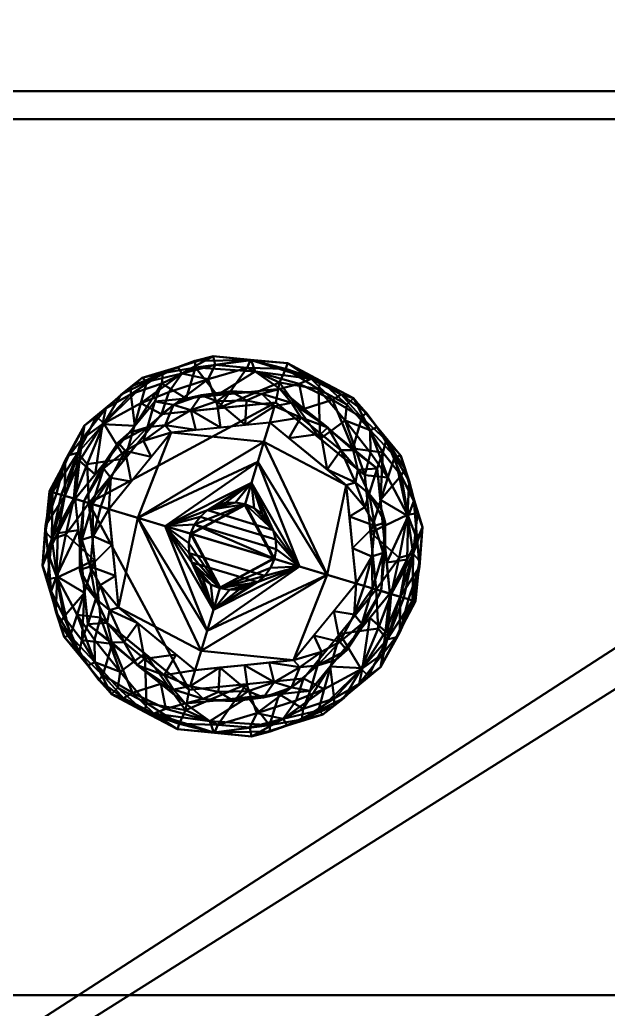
# Model space of a CAD drawing. Header units: millimetres. Extents: x -1750 to 1750, y -600 to 600.
# Drawn here: x 852.4 to 915.6, y 151.5 to 257.6 of the extents above; entities that cross this region are included whole.
import ezdxf

# ---------------------------------------------------------------- set-up
doc = ezdxf.new("R2010")
doc.units = ezdxf.units.MM
doc.layers.add('I-FURN-PNLS', color=7, linetype='Continuous', lineweight=40)

msp = doc.modelspace()

# ---------------------------------------------------------------- meshes
at = {"layer": 'I-FURN-PNLS', "color": 250, "true_color": 0x141414}
mesh = msp.add_polyface(dxfattribs=at)
corners = [(0, 600, 700), (0, 58.86, 700), (130, 58.86, 700), (130, -56.14, 700), (0, -56.14, 700), (0, -600, 700), (1550, -600, 700), (1594.5, -594.99, 700), (1636.78, -580.19, 700), (1674.7, -556.37, 700), (1706.37, -524.7, 700), (1730.19, -486.78, 700), (1744.99, -444.5, 700), (1750, -400, 700), (1750, 400, 700), (1744.99, 444.5, 700), (1730.19, 486.78, 700), (1706.37, 524.7, 700), (1674.7, 556.37, 700), (1636.78, 580.19, 700), (1594.5, 594.99, 700), (1550, 600, 700), (715.7, 60.56, 700), (715.7, -59.9, 700), (445.7, -59.9, 700), (445.7, 60.56, 700)]
mesh.append_faces([[corners[k] for k in face] for face in [(2, 25, 0, 1), (8, 13, 7)]], dxfattribs={"vtx0": -1, "vtx1": -1, "color": 250})
mesh.append_faces([[corners[k] for k in face] for face in [(21, 22, 14, 20)]], dxfattribs={"vtx0": -1, "vtx1": -1, "vtx2": -1, "color": 250})
mesh.append_faces([[corners[k] for k in face] for face in [(13, 23, 6, 7)]], dxfattribs={"vtx0": -1, "vtx1": -1, "vtx3": -1, "color": 250})
mesh.append_faces([[corners[k] for k in face] for face in [(22, 21, 0, 25), (25, 2, 3, 24), (18, 14, 15), (14, 22, 23, 13), (9, 12, 13, 8)]], dxfattribs={"vtx0": -1, "vtx2": -1, "color": 250})
mesh.append_faces([[corners[k] for k in face] for face in [(14, 18, 19, 20)]], dxfattribs={"vtx0": -1, "vtx3": -1, "color": 250})
mesh.append_faces([[corners[k] for k in face] for face in [(5, 6, 23, 24)]], dxfattribs={"vtx1": -1, "vtx3": -1, "color": 250})
mesh.append_faces([[corners[k] for k in face] for face in [(10, 11, 12, 9)]], dxfattribs={"vtx2": -1, "color": 250})
mesh.append_faces([[corners[k] for k in face] for face in [(3, 4, 5, 24)]], dxfattribs={"vtx2": -1, "vtx3": -1, "color": 250})
mesh.append_faces([[corners[k] for k in face] for face in [(15, 16, 17, 18)]], dxfattribs={"vtx3": -1, "color": 250})
mesh = msp.add_polyface(dxfattribs=at)
corners = [(0, 600, 675), (1550, 600, 675), (1594.5, 594.99, 675), (1636.78, 580.19, 675), (1674.7, 556.37, 675), (1706.37, 524.7, 675), (1730.19, 486.78, 675), (1744.99, 444.5, 675), (1750, 400, 675), (1750, -400, 675), (1744.99, -444.5, 675), (1730.19, -486.78, 675), (1706.37, -524.7, 675), (1674.7, -556.37, 675), (1636.78, -580.19, 675), (1594.5, -594.99, 675), (1550, -600, 675), (0, -600, 675), (0, -56.14, 675), (130, -56.14, 675), (130, 58.86, 675), (0, 58.86, 675), (715.7, 60.56, 675), (445.7, 60.56, 675), (445.7, -59.9, 675), (715.7, -59.9, 675)]
mesh.append_faces([[corners[k] for k in face] for face in [(19, 24, 17, 18), (3, 8, 2)]], dxfattribs={"vtx0": -1, "vtx1": -1, "color": 250})
mesh.append_faces([[corners[k] for k in face] for face in [(16, 25, 9, 15)]], dxfattribs={"vtx0": -1, "vtx1": -1, "vtx2": -1, "color": 250})
mesh.append_faces([[corners[k] for k in face] for face in [(8, 22, 1, 2)]], dxfattribs={"vtx0": -1, "vtx1": -1, "vtx3": -1, "color": 250})
mesh.append_faces([[corners[k] for k in face] for face in [(25, 16, 17, 24), (13, 9, 10), (4, 7, 8, 3)]], dxfattribs={"vtx0": -1, "vtx2": -1, "color": 250})
mesh.append_faces([[corners[k] for k in face] for face in [(9, 13, 14, 15)]], dxfattribs={"vtx0": -1, "vtx3": -1, "color": 250})
mesh.append_faces([[corners[k] for k in face] for face in [(23, 24, 19, 20), (8, 9, 25, 22), (0, 1, 22, 23)]], dxfattribs={"vtx1": -1, "vtx3": -1, "color": 250})
mesh.append_faces([[corners[k] for k in face] for face in [(5, 6, 7, 4)]], dxfattribs={"vtx2": -1, "color": 250})
mesh.append_faces([[corners[k] for k in face] for face in [(20, 21, 0, 23)]], dxfattribs={"vtx2": -1, "vtx3": -1, "color": 250})
mesh.append_faces([[corners[k] for k in face] for face in [(10, 11, 12, 13)]], dxfattribs={"vtx3": -1, "color": 250})
at = {"layer": 'I-FURN-PNLS', "color": 7, "true_color": 0xf7f7f7}
mesh = msp.add_polyface(dxfattribs=at)
corners = [(1550, 585, 725), (0, 585, 725), (0, 58.86, 725), (135, 58.86, 725), (135, -61.14, 725), (0, -61.14, 725), (0, -585, 725), (1550, -585, 725), (1597.88, -578.7, 725), (1642.5, -560.21, 725), (1680.81, -530.81, 725), (1710.21, -492.5, 725), (1728.7, -447.88, 725), (1735, -400, 725), (1735, 400, 725), (1728.7, 447.88, 725), (1710.21, 492.5, 725), (1680.81, 530.81, 725), (1642.5, 560.21, 725), (1597.88, 578.7, 725), (444.62, 59.3, 725), (715.38, 59.3, 725), (715.38, -59.02, 725), (444.62, -59.02, 725)]
mesh.append_faces([[corners[k] for k in face] for face in [(12, 10, 11)]], dxfattribs={"vtx0": -1, "color": 7})
mesh.append_faces([[corners[k] for k in face] for face in [(22, 13, 14, 21), (1, 20, 21, 0)]], dxfattribs={"vtx0": -1, "vtx2": -1, "color": 7})
mesh.append_faces([[corners[k] for k in face] for face in [(14, 19, 0, 21), (22, 6, 7, 13), (6, 22, 23, 4)]], dxfattribs={"vtx0": -1, "vtx2": -1, "vtx3": -1, "color": 7})
mesh.append_faces([[corners[k] for k in face] for face in [(8, 9, 13, 7)]], dxfattribs={"vtx1": -1, "vtx2": -1, "color": 7})
mesh.append_faces([[corners[k] for k in face] for face in [(14, 15, 18, 19), (12, 13, 9, 10), (23, 20, 3, 4)]], dxfattribs={"vtx1": -1, "vtx3": -1, "color": 7})
mesh.append_faces([[corners[k] for k in face] for face in [(4, 5, 6)]], dxfattribs={"vtx2": -1, "color": 7})
mesh.append_faces([[corners[k] for k in face] for face in [(1, 2, 3, 20)]], dxfattribs={"vtx2": -1, "vtx3": -1, "color": 7})
mesh.append_faces([[corners[k] for k in face] for face in [(15, 16, 17, 18)]], dxfattribs={"vtx3": -1, "color": 7})
mesh = msp.add_polyface(dxfattribs=at)
corners = [(1550, 585, 700), (1597.88, 578.7, 700), (1642.5, 560.21, 700), (1680.81, 530.81, 700), (1710.21, 492.5, 700), (1728.7, 447.88, 700), (1735, 400, 700), (1735, -400, 700), (1728.7, -447.88, 700), (1710.21, -492.5, 700), (1680.81, -530.81, 700), (1642.5, -560.21, 700), (1597.88, -578.7, 700), (1550, -585, 700), (0, -585, 700), (0, -61.14, 700), (135, -61.14, 700), (135, 58.86, 700), (0, 58.86, 700), (0, 585, 700), (444.62, 59.3, 700), (444.62, -59.02, 700), (715.38, -59.02, 700), (715.38, 59.3, 700)]
mesh.append_faces([[corners[k] for k in face] for face in [(5, 3, 4)]], dxfattribs={"vtx0": -1, "color": 7})
mesh.append_faces([[corners[k] for k in face] for face in [(13, 7, 12)]], dxfattribs={"vtx0": -1, "vtx1": -1, "color": 7})
mesh.append_faces([[corners[k] for k in face] for face in [(14, 16, 21, 22)]], dxfattribs={"vtx0": -1, "vtx1": -1, "vtx3": -1, "color": 7})
mesh.append_faces([[corners[k] for k in face] for face in [(17, 20, 21, 16)]], dxfattribs={"vtx0": -1, "vtx2": -1, "color": 7})
mesh.append_faces([[corners[k] for k in face] for face in [(6, 22, 23, 0)]], dxfattribs={"vtx0": -1, "vtx2": -1, "vtx3": -1, "color": 7})
mesh.append_faces([[corners[k] for k in face] for face in [(10, 11, 8, 9)]], dxfattribs={"vtx1": -1, "color": 7})
mesh.append_faces([[corners[k] for k in face] for face in [(1, 2, 6, 0), (6, 7, 22)]], dxfattribs={"vtx1": -1, "vtx2": -1, "color": 7})
mesh.append_faces([[corners[k] for k in face] for face in [(13, 14, 22, 7)]], dxfattribs={"vtx1": -1, "vtx2": -1, "vtx3": -1, "color": 7})
mesh.append_faces([[corners[k] for k in face] for face in [(23, 20, 19, 0), (2, 3, 5, 6), (11, 12, 7, 8)]], dxfattribs={"vtx1": -1, "vtx3": -1, "color": 7})
mesh.append_faces([[corners[k] for k in face] for face in [(14, 15, 16)]], dxfattribs={"vtx2": -1, "color": 7})
mesh.append_faces([[corners[k] for k in face] for face in [(17, 18, 19, 20)]], dxfattribs={"vtx2": -1, "vtx3": -1, "color": 7})
mesh = msp.add_polyface(dxfattribs=at)
corners = [(0, -250, 675), (1062.5, -250, 675), (1062.5, -247, 675), (0, -247, 675), (0, 150, 675), (1062.5, 150, 675), (1062.5, 153, 675), (0, 153, 675), (0, 250, 675), (0, 247, 675), (1062.5, 247, 675), (1062.5, 250, 675), (0, -150, 675), (0, -153, 675), (1062.5, -153, 675), (1062.5, -150, 675)]
mesh.append_faces([[corners[k] for k in face] for face in [(1, 2, 3, 0), (5, 6, 7, 4), (10, 11, 8, 9), (14, 15, 12, 13)]], dxfattribs={"color": 7})
mesh = msp.add_polyface(dxfattribs=at)
corners = [(0, 250, 13.84), (1062.5, 250, 13.84), (1062.5, 247, 13.84), (0, 247, 13.84), (0, -150, 13.84), (1062.5, -150, 13.84), (1062.5, -153, 13.84), (0, -153, 13.84), (0, -250, 13.84), (0, -247, 13.84), (1062.5, -247, 13.84), (1062.5, -250, 13.84), (0, 150, 13.84), (0, 153, 13.84), (1062.5, 153, 13.84), (1062.5, 150, 13.84)]
mesh.append_faces([[corners[k] for k in face] for face in [(2, 3, 0, 1), (6, 7, 4, 5), (10, 11, 8, 9), (15, 12, 13, 14)]], dxfattribs={"color": 7})
mesh = msp.add_polyface(dxfattribs=at)
corners = [(0, 250, 675), (1062.5, 250, 675), (1062.5, 250, 13.84), (0, 250, 13.84)]
mesh.append_faces([[corners[k] for k in face] for face in [(0, 1, 2, 3)]], dxfattribs={"color": 7})
mesh = msp.add_polyface(dxfattribs=at)
corners = [(1062.5, 247, 675), (0, 247, 675), (0, 247, 13.84), (1062.5, 247, 13.84)]
mesh.append_faces([[corners[k] for k in face] for face in [(0, 1, 2, 3)]], dxfattribs={"color": 7})
mesh = msp.add_polyface(dxfattribs=at)
corners = [(0, 247, 38.84), (0, 153, 38.84), (1062.5, 153, 38.84), (1062.5, 247, 38.84)]
mesh.append_faces([[corners[k] for k in face] for face in [(2, 3, 0, 1)]], dxfattribs={"color": 7})
mesh = msp.add_polyface(dxfattribs=at)
corners = [(0, 247, 13.84), (1062.5, 247, 13.84), (1062.5, 153, 13.84), (0, 153, 13.84)]
mesh.append_faces([[corners[k] for k in face] for face in [(2, 3, 0, 1)]], dxfattribs={"color": 7})
mesh = msp.add_polyface(dxfattribs=at)
corners = [(0, 247, 38.84), (1062.5, 247, 38.84), (1062.5, 247, 13.84), (0, 247, 13.84)]
mesh.append_faces([[corners[k] for k in face] for face in [(0, 1, 2, 3)]], dxfattribs={"color": 7})
at = {"layer": 'I-FURN-PNLS', "color": 8, "true_color": 0x7f7f7f}
mesh = msp.add_polyface(dxfattribs=at)
corners = [(0, 247, 675), (0, 153, 675), (1062.5, 153, 675), (1062.5, 247, 675)]
mesh.append_faces([[corners[k] for k in face] for face in [(2, 3, 0, 1)]], dxfattribs={"color": 8})
mesh = msp.add_polyface(dxfattribs=at)
corners = [(0, 247, 650), (1062.5, 247, 650), (1062.5, 153, 650), (0, 153, 650)]
mesh.append_faces([[corners[k] for k in face] for face in [(2, 3, 0, 1)]], dxfattribs={"color": 8})
mesh = msp.add_polyface(dxfattribs=at)
corners = [(0, 247, 675), (1062.5, 247, 675), (1062.5, 247, 650), (0, 247, 650)]
mesh.append_faces([[corners[k] for k in face] for face in [(0, 1, 2, 3)]], dxfattribs={"color": 8})
mesh = msp.add_polyface(dxfattribs=at)
corners = [(0, 247, 350), (0, 153, 350), (1062.5, 153, 350), (1062.5, 247, 350)]
mesh.append_faces([[corners[k] for k in face] for face in [(2, 3, 0, 1)]], dxfattribs={"color": 8})
mesh = msp.add_polyface(dxfattribs=at)
corners = [(0, 247, 325), (1062.5, 247, 325), (1062.5, 153, 325), (0, 153, 325)]
mesh.append_faces([[corners[k] for k in face] for face in [(2, 3, 0, 1)]], dxfattribs={"color": 8})
mesh = msp.add_polyface(dxfattribs=at)
corners = [(0, 247, 350), (1062.5, 247, 350), (1062.5, 247, 325), (0, 247, 325)]
mesh.append_faces([[corners[k] for k in face] for face in [(0, 1, 2, 3)]], dxfattribs={"color": 8})
at = {"layer": 'I-FURN-PNLS', "color": 250, "true_color": 0x191919}
mesh = msp.add_polyface(dxfattribs=at)
corners = [(859.83, 205.8, -0.13), (858.22, 206.29, 0.2), (856.85, 206.7, 1.16), (855.94, 206.98, 2.58), (855.62, 207.07, 4.27), (859.37, 214.14, 4.27), (865.54, 219.22, 4.27), (873.19, 221.56, 4.27), (881.15, 220.8, 4.27), (888.22, 217.04, 4.27), (893.3, 210.87, 4.27), (895.64, 203.22, 4.27), (894.88, 195.26, 4.27), (894.56, 195.36, 2.58), (893.64, 195.63, 1.16), (892.28, 196.04, 0.2), (890.66, 196.53, -0.13), (889.43, 208.79, -0.13), (879.89, 216.58, -0.13), (867.63, 215.35, -0.13), (861.43, 214.34, 1.04), (894.04, 204.53, 1.04), (857.67, 210.93, 4.27), (895.3, 199.61, 4.27), (858.64, 211.18, 1.35), (894.63, 200.36, 1.35), (876.83, 220.31, 1.16), (884.49, 218.01, 1.16), (869.8, 219.69, 1.26), (890.01, 213.61, 1.26), (859.64, 209.99, 0.27), (863.73, 210.58, -0.13), (893.13, 199.91, 0.27), (890.05, 202.66, -0.13), (865.4, 216.51, 0.42), (866.04, 218.8, 2.04), (862.46, 216.68, 4.27), (860.64, 215.08, 2.61), (869.37, 220.39, 4.27), (863.3, 217.45, 2.66), (891.93, 208.53, 0.42), (892.66, 210.8, 2.04), (894.47, 207.05, 4.27), (895.11, 204.71, 2.61), (890.76, 213.96, 4.27), (894.19, 208.16, 2.66), (873.76, 215.97, -0.13), (884.66, 212.69, -0.13), (877.17, 221.18, 4.27), (884.68, 218.92, 4.27), (880.98, 220.21, 2.03), (880.3, 218.73, 0.44), (868.43, 217.7, 0.25), (872.62, 219.08, 0.35), (873.39, 220.62, 1.53), (890.06, 211.2, 0.25), (887.32, 214.65, 0.35), (887.53, 216.37, 1.53)]
mesh.append_faces([[corners[k] for k in face] for face in [(5, 24, 22), (1, 30, 0), (47, 56, 17), (17, 40, 33), (36, 37, 5), (7, 28, 38), (42, 45, 10), (46, 51, 18), (8, 50, 48), (9, 57, 49)]], dxfattribs={"vtx0": -1, "vtx1": -1, "color": 250})
mesh.append_faces([[corners[k] for k in face] for face in [(29, 44, 41), (32, 21, 25), (42, 43, 45), (24, 30, 1), (28, 34, 35), (27, 51, 50), (3, 22, 24), (30, 24, 20), (40, 29, 41), (37, 20, 24), (27, 47, 51), (19, 34, 52), (32, 33, 21), (23, 13, 25), (17, 56, 55), (50, 49, 27), (35, 38, 28), (30, 20, 31), (56, 27, 57), (27, 49, 57), (25, 15, 32), (43, 21, 45), (28, 53, 52), (34, 20, 35), (53, 28, 54), (40, 17, 55), (34, 31, 20), (37, 39, 20), (39, 37, 36), (5, 37, 24), (35, 20, 39), (35, 39, 6), (40, 21, 33), (40, 41, 21), (11, 25, 43), (10, 45, 41), (21, 43, 25), (41, 45, 21), (52, 53, 19), (26, 48, 50), (26, 50, 51), (26, 51, 46), (52, 34, 28), (53, 26, 46), (26, 53, 54), (26, 54, 48), (54, 28, 7), (55, 29, 40), (56, 29, 55), (29, 56, 57), (56, 47, 27), (57, 9, 29)]], dxfattribs={"vtx0": -1, "vtx1": -1, "vtx2": -1, "color": 250})
mesh.append_faces([[corners[k] for k in face] for face in [(25, 14, 15), (32, 15, 16), (39, 36, 6), (32, 16, 33), (35, 6, 38), (29, 9, 44)]], dxfattribs={"vtx0": -1, "vtx2": -1, "color": 250})
mesh.append_faces([[corners[k] for k in face] for face in [(2, 3, 24), (13, 14, 25), (7, 48, 54), (1, 2, 24), (11, 23, 25), (31, 0, 30), (19, 31, 34), (42, 11, 43), (44, 10, 41), (8, 49, 50), (47, 18, 51), (46, 19, 53)]], dxfattribs={"vtx1": -1, "vtx2": -1, "color": 250})
mesh.append_faces([[corners[k] for k in face] for face in [(23, 12, 13), (3, 4, 22)]], dxfattribs={"vtx2": -1, "color": 250})
mesh = msp.add_polyface(dxfattribs=at)
corners = [(855.62, 207.07, 4.27), (855.81, 207.01, 5.59), (856.37, 206.84, 6.78), (857.25, 206.58, 7.75), (858.37, 206.24, 8.39), (866.9, 216.69, 8.39), (880.32, 218.04, 8.39), (890.77, 209.51, 8.39), (892.12, 196.09, 8.39), (893.24, 195.75, 7.75), (894.12, 195.49, 6.78), (894.68, 195.32, 5.59), (894.88, 195.26, 4.27), (895.64, 203.22, 4.27), (893.3, 210.87, 4.27), (888.22, 217.04, 4.27), (881.15, 220.8, 4.27), (873.19, 221.56, 4.27), (865.54, 219.22, 4.27), (859.37, 214.14, 4.27), (862.64, 211.47, 8.39), (891.45, 202.8, 8.39), (859.11, 212.69, 6.6), (895.06, 201.88, 6.6), (857.67, 210.93, 4.27), (895.3, 199.61, 4.27), (857.29, 210.38, 5.9), (895.31, 198.95, 5.9), (864.34, 217.48, 6.9), (893.34, 208.75, 6.9), (858.84, 210.32, 7.75), (861.29, 214.26, 7.45), (893.99, 199.75, 7.75), (894.11, 204.38, 7.45), (871.28, 220.35, 6.94), (889.14, 214.98, 6.94), (861.67, 215.93, 6.19), (894.72, 205.99, 6.19), (864.38, 218.3, 5.61), (869.37, 220.39, 4.27), (867.79, 219.75, 6.26), (862.46, 216.68, 4.27), (867.68, 218.62, 7.56), (893.76, 209.46, 5.61), (890.76, 213.96, 4.27), (891.72, 212.55, 6.26), (894.47, 207.05, 4.27), (891.39, 211.23, 7.55), (891.11, 206.16, 8.39), (871.2, 221.06, 5.59), (877.25, 221.14, 6.15), (883.69, 219.13, 6.58), (889.6, 215.52, 5.59), (884.68, 218.92, 4.27), (886.92, 217.46, 6.22), (873.61, 217.37, 8.39), (870.26, 217.03, 8.39), (885.55, 213.78, 8.39), (885.97, 216.89, 7.55), (888.16, 211.64, 8.39), (882.4, 218.6, 7.71), (877.67, 219.93, 7.65), (882.94, 215.91, 8.39), (860.5, 208.86, 8.39), (891.79, 199.44, 8.39), (864.77, 214.08, 8.39), (877.17, 221.18, 4.27), (876.97, 217.71, 8.39)]
mesh.append_faces([[corners[k] for k in face] for face in [(4, 30, 3), (10, 27, 9), (24, 26, 19), (2, 26, 1), (53, 54, 15), (19, 36, 41), (44, 45, 14), (15, 52, 44), (55, 34, 56)]], dxfattribs={"vtx0": -1, "vtx1": -1, "color": 250})
mesh.append_faces([[corners[k] for k in face] for face in [(23, 27, 13), (19, 26, 22), (26, 24, 1), (22, 30, 31), (36, 31, 28), (42, 40, 28), (40, 38, 28), (49, 34, 50), (27, 11, 25), (43, 45, 29), (33, 23, 37), (3, 30, 22), (32, 23, 33), (45, 47, 29), (28, 38, 36), (26, 3, 22), (23, 9, 27), (23, 32, 9), (30, 63, 31), (31, 36, 22), (37, 46, 43), (28, 65, 42), (47, 45, 35), (37, 29, 33), (64, 32, 33), (47, 48, 29), (49, 50, 17), (51, 50, 61), (16, 50, 51), (36, 19, 22), (38, 41, 36), (29, 37, 43), (37, 23, 13), (54, 51, 58), (40, 42, 34), (38, 40, 18), (49, 40, 34), (52, 45, 44), (35, 45, 52), (14, 45, 43), (29, 48, 33), (51, 60, 58), (40, 49, 39), (52, 15, 54), (60, 51, 61), (54, 58, 35), (42, 56, 34), (35, 52, 54), (51, 54, 53), (50, 34, 61), (59, 47, 35), (60, 62, 58), (59, 35, 58), (61, 6, 60), (55, 61, 34), (28, 31, 65)]], dxfattribs={"vtx0": -1, "vtx1": -1, "vtx2": -1, "color": 250})
mesh.append_faces([[corners[k] for k in face] for face in [(40, 39, 18), (26, 2, 3), (38, 18, 41), (42, 65, 5), (37, 13, 46), (42, 5, 56), (60, 6, 62), (30, 4, 63)]], dxfattribs={"vtx0": -1, "vtx2": -1, "color": 250})
mesh.append_faces([[corners[k] for k in face] for face in [(8, 9, 32), (20, 65, 31, 63), (10, 11, 27), (7, 48, 47), (25, 13, 27), (64, 8, 32), (21, 64, 33, 48), (57, 59, 58, 62), (17, 39, 49), (46, 14, 43), (66, 17, 50, 16), (53, 16, 51), (59, 7, 47), (67, 6, 61, 55)]], dxfattribs={"vtx1": -1, "vtx2": -1, "color": 250})
mesh.append_faces([[corners[k] for k in face] for face in [(24, 0, 1), (11, 12, 25)]], dxfattribs={"vtx2": -1, "color": 250})
mesh = msp.add_polyface(dxfattribs=at)
corners = [(892.12, 196.09, 8.39), (890.77, 209.51, 8.39), (880.32, 218.04, 8.39), (866.9, 216.69, 8.39), (858.37, 206.24, 8.39), (859.3, 205.96, 8.78), (860.22, 205.69, 9.22), (861.11, 205.42, 9.71), (861.97, 205.16, 10.25), (868.68, 213.38, 10.25), (879.24, 214.44, 10.25), (887.46, 207.73, 10.25), (888.52, 197.17, 10.25), (889.39, 196.91, 9.71), (890.28, 196.64, 9.22), (891.19, 196.37, 8.78), (864.38, 208.11, 10.25), (888.14, 200.97, 10.25), (861.44, 210, 8.39), (891.64, 200.91, 8.39), (861.39, 209.5, 9), (891.4, 200.47, 9), (864.17, 213.34, 8.39), (866.14, 213.95, 9.22), (873.96, 213.91, 10.25), (873.61, 217.37, 8.39), (891.2, 205.21, 8.39), (889.9, 206.8, 9.22), (883.35, 211.09, 10.25), (885.55, 213.78, 8.39), (876.75, 216.79, 9.22), (882.59, 214.98, 9.25), (886.88, 211.46, 9.3), (870.78, 215.76, 9.45), (862.19, 208.51, 9.6), (866.53, 210.75, 10.25), (863.72, 211.42, 9.36), (862.99, 212.31, 8.82), (865.71, 212.49, 9.69), (868.02, 214.15, 9.66), (890.19, 200.08, 9.6), (887.8, 204.35, 10.25), (890.52, 203.35, 9.36), (891.62, 203.7, 8.82), (889.44, 205.35, 9.69), (888.44, 208.01, 9.66), (888.69, 209.37, 9.2), (888.16, 211.64, 8.39), (888.19, 211.48, 8.83), (885.46, 213.92, 8.92), (882.94, 215.91, 8.39), (881.57, 216.54, 8.79), (878.4, 217.53, 8.78), (875.08, 217.79, 8.79), (870.26, 217.03, 8.39), (868.93, 216.33, 8.88), (873.57, 216.73, 9.25), (876.97, 217.71, 8.39), (879.77, 216.2, 9.22), (871.9, 217.39, 8.82), (884.71, 213.24, 9.41), (876.6, 214.18, 10.25), (881.3, 212.77, 10.25), (885.41, 209.41, 10.25), (871.32, 213.65, 10.25)]
mesh.append_faces([[corners[k] for k in face] for face in [(5, 18, 4)]], dxfattribs={"vtx0": -1, "color": 250})
mesh.append_faces([[corners[k] for k in face] for face in [(35, 36, 16), (15, 21, 14), (18, 37, 22), (9, 38, 35), (14, 40, 13), (11, 45, 63), (64, 39, 9)]], dxfattribs={"vtx0": -1, "vtx1": -1, "color": 250})
mesh.append_faces([[corners[k] for k in face] for face in [(21, 42, 40), (30, 58, 52), (36, 37, 20), (18, 20, 37), (42, 43, 27), (38, 39, 23), (14, 21, 40), (58, 10, 31), (15, 19, 21), (5, 20, 18), (51, 31, 49), (39, 64, 33), (39, 55, 23), (45, 11, 44), (36, 20, 34), (49, 32, 48), (49, 60, 32), (51, 49, 50), (45, 46, 32), (53, 30, 52), (38, 23, 36), (6, 34, 20), (36, 34, 16), (38, 9, 39), (37, 23, 22), (23, 37, 36), (36, 35, 38), (55, 39, 33), (43, 42, 21), (40, 42, 17), (44, 42, 27), (19, 43, 21), (27, 43, 26), (44, 27, 45), (41, 42, 44), (46, 45, 27), (45, 32, 63), (27, 1, 46), (49, 31, 60), (46, 48, 32), (1, 48, 46), (48, 29, 49), (52, 51, 2), (58, 31, 51), (57, 53, 52), (56, 30, 53), (33, 59, 55), (23, 55, 3), (33, 56, 59), (56, 53, 59), (24, 56, 33), (52, 58, 51), (56, 61, 30), (25, 59, 53), (54, 55, 59), (61, 58, 30), (62, 60, 31), (60, 63, 32)]], dxfattribs={"vtx0": -1, "vtx1": -1, "vtx2": -1, "color": 250})
mesh.append_faces([[corners[k] for k in face] for face in [(40, 17, 12), (20, 5, 6), (34, 6, 7), (49, 29, 50), (53, 57, 25), (52, 2, 57), (31, 10, 62)]], dxfattribs={"vtx0": -1, "vtx2": -1, "color": 250})
mesh.append_faces([[corners[k] for k in face] for face in [(48, 1, 47, 29), (60, 62, 28, 63)]], dxfattribs={"vtx0": -1, "vtx3": -1, "color": 250})
mesh.append_faces([[corners[k] for k in face] for face in [(8, 16, 34), (26, 1, 27), (12, 13, 40), (19, 26, 43), (3, 22, 23), (7, 8, 34), (61, 10, 58), (41, 17, 42), (25, 54, 59), (24, 61, 56), (11, 41, 44), (50, 2, 51), (54, 3, 55), (64, 24, 33)]], dxfattribs={"vtx1": -1, "vtx2": -1, "color": 250})
mesh.append_faces([[corners[k] for k in face] for face in [(15, 0, 19)]], dxfattribs={"vtx2": -1, "color": 250})
mesh = msp.add_polyface(dxfattribs=at)
corners = [(859.83, 205.8, -0.13), (867.63, 215.35, -0.13), (879.89, 216.58, -0.13), (889.43, 208.79, -0.13), (890.66, 196.53, -0.13), (882.87, 186.99, -0.13), (870.61, 185.75, -0.13), (861.07, 193.54, -0.13)]
mesh.append_faces([[corners[k] for k in face] for face in [(0, 6, 7)]], dxfattribs={"vtx0": -1, "color": 250})
mesh.append_faces([[corners[k] for k in face] for face in [(1, 2, 0)]], dxfattribs={"vtx1": -1, "color": 250})
mesh.append_faces([[corners[k] for k in face] for face in [(4, 5, 6, 0), (2, 3, 4, 0)]], dxfattribs={"vtx2": -1, "vtx3": -1, "color": 250})
mesh = msp.add_polyface(dxfattribs=at)
corners = [(879.24, 214.44, 10.25), (868.68, 213.38, 10.25), (861.97, 205.16, 10.25), (863.03, 194.6, 10.25), (871.25, 187.89, 10.25), (871.87, 189.95, 11.47), (872.52, 192.11, 12.48), (873.2, 194.36, 13.27), (873.89, 196.67, 13.84), (872.93, 197.08, 13.84), (872.07, 197.7, 13.84), (871.38, 198.49, 13.84), (870.88, 199.42, 13.84), (870.6, 200.43, 13.84), (870.56, 201.49, 13.84), (870.75, 202.52, 13.84), (871.16, 203.49, 13.84), (871.78, 204.34, 13.84), (872.57, 205.03, 13.84), (873.5, 205.53, 13.84), (874.51, 205.81, 13.84), (875.57, 205.86, 13.84), (876.6, 205.67, 13.84), (877.3, 207.97, 13.27), (877.97, 210.22, 12.48), (878.62, 212.38, 11.47), (865.1, 204.22, 12), (868.04, 203.33, 13.15)]
mesh.append_faces([[corners[k] for k in face] for face in [(23, 21, 22)]], dxfattribs={"vtx0": -1, "color": 250})
mesh.append_faces([[corners[k] for k in face] for face in [(6, 26, 5), (3, 26, 2), (7, 27, 6), (13, 27, 12), (25, 26, 24), (11, 7, 10), (15, 27, 14), (17, 27, 16), (18, 27, 17), (21, 23, 20), (19, 23, 18)]], dxfattribs={"vtx0": -1, "vtx1": -1, "color": 250})
mesh.append_faces([[corners[k] for k in face] for face in [(26, 6, 27), (3, 5, 26), (26, 27, 24), (12, 27, 7), (27, 18, 23), (26, 25, 1)]], dxfattribs={"vtx0": -1, "vtx1": -1, "vtx2": -1, "color": 250})
mesh.append_faces([[corners[k] for k in face] for face in [(27, 13, 14), (7, 9, 10), (7, 11, 12), (26, 1, 2), (23, 19, 20)]], dxfattribs={"vtx0": -1, "vtx2": -1, "color": 250})
mesh.append_faces([[corners[k] for k in face] for face in [(4, 5, 3), (0, 1, 25)]], dxfattribs={"vtx1": -1, "color": 250})
mesh.append_faces([[corners[k] for k in face] for face in [(23, 24, 27), (15, 16, 27)]], dxfattribs={"vtx1": -1, "vtx2": -1, "color": 250})
mesh.append_faces([[corners[k] for k in face] for face in [(7, 8, 9)]], dxfattribs={"vtx2": -1, "color": 250})
mesh = msp.add_polyface(dxfattribs=at)
corners = [(876.6, 205.67, 13.84), (877.57, 205.25, 13.84), (878.42, 204.63, 13.84), (879.11, 203.84, 13.84), (879.61, 202.91, 13.84), (879.89, 201.9, 13.84), (879.94, 200.85, 13.84), (879.75, 199.81, 13.84), (879.33, 198.84, 13.84), (878.71, 197.99, 13.84), (877.92, 197.3, 13.84), (876.99, 196.8, 13.84), (875.98, 196.52, 13.84), (874.93, 196.48, 13.84), (873.89, 196.67, 13.84), (873.2, 194.36, 13.27), (872.52, 192.11, 12.48), (871.87, 189.95, 11.47), (871.25, 187.89, 10.25), (881.81, 188.95, 10.25), (888.52, 197.17, 10.25), (887.46, 207.73, 10.25), (879.24, 214.44, 10.25), (878.62, 212.38, 11.47), (877.97, 210.22, 12.48), (877.3, 207.97, 13.27), (885.39, 198.11, 12), (882.45, 199, 13.15)]
mesh.append_faces([[corners[k] for k in face] for face in [(15, 13, 14)]], dxfattribs={"vtx0": -1, "color": 250})
mesh.append_faces([[corners[k] for k in face] for face in [(7, 27, 6), (24, 26, 23), (21, 26, 20), (5, 27, 4), (3, 25, 2), (9, 27, 8), (10, 27, 9), (25, 27, 24), (13, 15, 12), (11, 15, 10), (20, 26, 19)]], dxfattribs={"vtx0": -1, "vtx1": -1, "color": 250})
mesh.append_faces([[corners[k] for k in face] for face in [(24, 27, 26), (27, 25, 4), (17, 19, 26), (27, 10, 15), (26, 27, 16), (26, 21, 23)]], dxfattribs={"vtx0": -1, "vtx1": -1, "vtx2": -1, "color": 250})
mesh.append_faces([[corners[k] for k in face] for face in [(27, 5, 6), (25, 1, 2), (25, 3, 4), (26, 16, 17), (15, 11, 12)]], dxfattribs={"vtx0": -1, "vtx2": -1, "color": 250})
mesh.append_faces([[corners[k] for k in face] for face in [(22, 23, 21), (18, 19, 17)]], dxfattribs={"vtx1": -1, "color": 250})
mesh.append_faces([[corners[k] for k in face] for face in [(7, 8, 27), (15, 16, 27)]], dxfattribs={"vtx1": -1, "vtx2": -1, "color": 250})
mesh.append_faces([[corners[k] for k in face] for face in [(25, 0, 1)]], dxfattribs={"vtx2": -1, "color": 250})
mesh = msp.add_polyface(dxfattribs=at)
corners = [(892.12, 196.09, 8.39), (883.59, 185.64, 8.39), (870.17, 184.29, 8.39), (859.72, 192.82, 8.39), (858.37, 206.24, 8.39), (857.25, 206.58, 7.75), (856.37, 206.84, 6.78), (855.81, 207.01, 5.59), (855.62, 207.07, 4.27), (854.85, 199.11, 4.27), (857.19, 191.46, 4.27), (862.28, 185.29, 4.27), (869.34, 181.54, 4.27), (877.3, 180.77, 4.27), (884.95, 183.11, 4.27), (891.12, 188.2, 4.27), (894.88, 195.26, 4.27), (894.68, 195.32, 5.59), (894.12, 195.49, 6.78), (893.24, 195.75, 7.75), (887.86, 190.87, 8.39), (859.05, 199.53, 8.39), (891.38, 189.64, 6.6), (855.43, 200.46, 6.6), (892.83, 191.4, 4.27), (855.2, 202.72, 4.27), (893.21, 191.95, 5.9), (855.18, 203.39, 5.9), (886.15, 184.85, 6.9), (857.15, 193.58, 6.9), (891.66, 192.01, 7.75), (889.2, 188.08, 7.45), (856.51, 202.59, 7.75), (856.38, 197.95, 7.45), (879.21, 181.98, 6.94), (861.35, 187.35, 6.94), (888.83, 186.41, 6.19), (855.78, 196.35, 6.19), (886.12, 184.03, 5.61), (881.13, 181.94, 4.27), (882.7, 182.58, 6.26), (888.04, 185.65, 4.27), (882.82, 183.72, 7.56), (856.73, 192.87, 5.61), (859.73, 188.38, 4.27), (858.78, 189.78, 6.26), (856.02, 195.29, 4.27), (859.1, 191.1, 7.55), (859.38, 196.18, 8.39), (879.29, 181.28, 5.59), (873.25, 181.19, 6.15), (866.8, 183.21, 6.58), (860.9, 186.81, 5.59), (865.81, 183.41, 4.27), (863.57, 184.87, 6.22), (876.88, 184.97, 8.39), (880.24, 185.3, 8.39), (864.95, 188.56, 8.39), (864.52, 185.44, 7.55), (862.33, 190.69, 8.39), (868.09, 183.73, 7.71), (872.83, 182.41, 7.65), (867.56, 186.42, 8.39), (889.99, 193.48, 8.39), (858.71, 202.89, 8.39), (885.72, 188.25, 8.39), (873.32, 181.15, 4.27), (873.53, 184.63, 8.39)]
mesh.append_faces([[corners[k] for k in face] for face in [(6, 27, 5), (18, 26, 17), (19, 26, 18), (0, 30, 19), (24, 26, 15), (48, 47, 3), (53, 54, 11), (15, 36, 41), (44, 45, 10), (11, 52, 44), (55, 34, 56)]], dxfattribs={"vtx0": -1, "vtx1": -1, "color": 250})
mesh.append_faces([[corners[k] for k in face] for face in [(15, 26, 22), (32, 23, 33), (19, 30, 22), (40, 28, 42), (26, 24, 17), (28, 38, 36), (27, 7, 25), (36, 31, 28), (26, 19, 22), (40, 38, 28), (22, 30, 31), (49, 34, 50), (23, 27, 9), (29, 45, 47), (28, 65, 42), (37, 33, 23), (45, 29, 43), (27, 23, 5), (31, 36, 22), (37, 46, 43), (5, 23, 32), (30, 63, 31), (47, 45, 35), (37, 29, 33), (64, 32, 33), (47, 48, 29), (49, 50, 13), (51, 50, 61), (12, 50, 51), (36, 15, 22), (38, 41, 36), (29, 37, 43), (37, 23, 9), (54, 51, 58), (40, 42, 34), (38, 40, 14), (49, 40, 34), (52, 45, 44), (35, 45, 52), (10, 45, 43), (29, 48, 33), (51, 60, 58), (40, 49, 39), (52, 11, 54), (60, 51, 61), (54, 58, 35), (42, 56, 34), (35, 52, 54), (51, 54, 53), (50, 34, 61), (59, 47, 35), (60, 62, 58), (59, 35, 58), (61, 2, 60), (55, 61, 34), (28, 31, 65)]], dxfattribs={"vtx0": -1, "vtx1": -1, "vtx2": -1, "color": 250})
mesh.append_faces([[corners[k] for k in face] for face in [(27, 25, 9), (38, 14, 41), (42, 65, 1), (37, 9, 46), (42, 1, 56), (60, 2, 62), (30, 0, 63)]], dxfattribs={"vtx0": -1, "vtx2": -1, "color": 250})
mesh.append_faces([[corners[k] for k in face] for face in [(20, 65, 31, 63), (39, 14, 40), (6, 7, 27), (4, 5, 32), (64, 4, 32), (21, 64, 33, 48), (57, 59, 58, 62), (13, 39, 49), (46, 10, 43), (66, 13, 50, 12), (53, 12, 51), (59, 3, 47), (67, 2, 61, 55)]], dxfattribs={"vtx1": -1, "vtx2": -1, "color": 250})
mesh.append_faces([[corners[k] for k in face] for face in [(24, 16, 17), (7, 8, 25)]], dxfattribs={"vtx2": -1, "color": 250})
mesh = msp.add_polyface(dxfattribs=at)
corners = [(894.88, 195.26, 4.27), (891.12, 188.2, 4.27), (884.95, 183.11, 4.27), (877.3, 180.77, 4.27), (869.34, 181.54, 4.27), (862.28, 185.29, 4.27), (857.19, 191.46, 4.27), (854.85, 199.11, 4.27), (855.62, 207.07, 4.27), (855.94, 206.98, 2.58), (856.85, 206.7, 1.16), (858.22, 206.29, 0.2), (859.83, 205.8, -0.13), (861.07, 193.54, -0.13), (870.61, 185.75, -0.13), (882.87, 186.99, -0.13), (890.66, 196.53, -0.13), (892.28, 196.04, 0.2), (893.64, 195.63, 1.16), (894.56, 195.36, 2.58), (889.07, 187.99, 1.04), (856.45, 197.8, 1.04), (892.83, 191.4, 4.27), (855.2, 202.72, 4.27), (891.86, 191.15, 1.35), (855.87, 201.98, 1.35), (873.66, 182.02, 1.16), (866.01, 184.32, 1.16), (880.69, 182.64, 1.26), (860.48, 188.72, 1.26), (890.86, 192.35, 0.27), (886.77, 191.76, -0.13), (857.36, 202.42, 0.27), (860.45, 199.67, -0.13), (885.1, 185.82, 0.42), (884.46, 183.53, 2.04), (888.04, 185.65, 4.27), (889.85, 187.25, 2.61), (881.13, 181.94, 4.27), (887.19, 184.88, 2.66), (858.57, 193.81, 0.42), (857.84, 191.54, 2.04), (856.02, 195.29, 4.27), (855.39, 197.62, 2.61), (859.73, 188.38, 4.27), (856.3, 194.18, 2.66), (876.74, 186.37, -0.13), (865.84, 189.65, -0.13), (873.32, 181.15, 4.27), (865.81, 183.41, 4.27), (869.52, 182.12, 2.03), (870.2, 183.6, 0.44), (882.07, 184.63, 0.25), (877.87, 183.26, 0.35), (877.11, 181.71, 1.53), (860.43, 191.14, 0.25), (863.18, 187.68, 0.35), (862.96, 185.97, 1.53)]
mesh.append_faces([[corners[k] for k in face] for face in [(22, 19, 0)]], dxfattribs={"vtx0": -1, "color": 250})
mesh.append_faces([[corners[k] for k in face] for face in [(17, 30, 16), (48, 54, 3), (1, 24, 22), (23, 25, 7), (4, 50, 48), (13, 40, 33), (36, 37, 1), (3, 28, 38), (42, 45, 6), (46, 51, 14), (49, 50, 4), (5, 57, 49)]], dxfattribs={"vtx0": -1, "vtx1": -1, "color": 250})
mesh.append_faces([[corners[k] for k in face] for face in [(15, 34, 52), (17, 24, 30), (28, 34, 35), (29, 44, 41), (32, 21, 25), (19, 22, 24), (30, 20, 31), (43, 21, 45), (27, 47, 51), (28, 53, 52), (30, 24, 20), (27, 49, 57), (35, 38, 28), (32, 33, 21), (42, 43, 45), (9, 25, 23), (40, 29, 41), (26, 50, 51), (32, 25, 11), (50, 27, 51), (37, 20, 24), (56, 55, 13), (34, 20, 35), (54, 53, 28), (40, 55, 29), (34, 31, 20), (37, 39, 20), (39, 37, 36), (1, 37, 24), (35, 20, 39), (35, 39, 2), (40, 21, 33), (40, 41, 21), (7, 25, 43), (6, 45, 41), (21, 43, 25), (41, 45, 21), (52, 53, 15), (26, 48, 50), (57, 56, 27), (27, 50, 49), (26, 51, 46), (52, 34, 28), (53, 26, 46), (26, 53, 54), (26, 54, 48), (54, 28, 3), (56, 29, 55), (55, 40, 13), (29, 56, 57), (56, 47, 27), (57, 5, 29)]], dxfattribs={"vtx0": -1, "vtx1": -1, "vtx2": -1, "color": 250})
mesh.append_faces([[corners[k] for k in face] for face in [(39, 36, 2), (32, 12, 33), (35, 2, 38), (29, 5, 44)]], dxfattribs={"vtx0": -1, "vtx2": -1, "color": 250})
mesh.append_faces([[corners[k] for k in face] for face in [(18, 19, 24), (17, 18, 24), (10, 11, 25), (13, 47, 56), (11, 12, 32), (9, 10, 25), (31, 16, 30), (15, 31, 34), (42, 7, 43), (44, 6, 41), (47, 14, 51), (46, 15, 53)]], dxfattribs={"vtx1": -1, "vtx2": -1, "color": 250})
mesh.append_faces([[corners[k] for k in face] for face in [(23, 8, 9)]], dxfattribs={"vtx2": -1, "color": 250})
mesh = msp.add_polyface(dxfattribs=at)
corners = [(871.25, 187.89, 10.25), (863.03, 194.6, 10.25), (861.97, 205.16, 10.25), (861.11, 205.42, 9.71), (860.22, 205.69, 9.22), (859.3, 205.96, 8.78), (858.37, 206.24, 8.39), (859.72, 192.82, 8.39), (870.17, 184.29, 8.39), (883.59, 185.64, 8.39), (892.12, 196.09, 8.39), (891.19, 196.37, 8.78), (890.28, 196.64, 9.22), (889.39, 196.91, 9.71), (888.52, 197.17, 10.25), (881.81, 188.95, 10.25), (886.11, 194.22, 10.25), (862.35, 201.37, 10.25), (889.06, 192.34, 8.39), (858.86, 201.42, 8.39), (889.11, 192.84, 9), (859.09, 201.86, 9), (886.32, 188.99, 8.39), (884.35, 188.38, 9.22), (876.53, 188.42, 10.25), (876.88, 184.97, 8.39), (859.29, 197.12, 8.39), (860.6, 195.53, 9.22), (867.14, 191.25, 10.25), (864.95, 188.56, 8.39), (873.74, 185.54, 9.22), (867.9, 187.35, 9.25), (863.61, 190.87, 9.3), (879.71, 186.57, 9.45), (888.3, 193.83, 9.6), (883.96, 191.59, 10.25), (886.78, 190.92, 9.36), (887.5, 190.02, 8.82), (884.78, 189.85, 9.69), (882.47, 188.18, 9.66), (860.31, 202.25, 9.6), (862.69, 197.98, 10.25), (859.98, 198.98, 9.36), (858.88, 198.64, 8.82), (861.05, 196.98, 9.69), (862.06, 194.32, 9.66), (861.8, 192.96, 9.2), (862.33, 190.69, 8.39), (862.31, 190.85, 8.83), (865.03, 188.41, 8.92), (867.56, 186.42, 8.39), (868.92, 185.79, 8.79), (872.1, 184.81, 8.78), (875.42, 184.54, 8.79), (880.24, 185.3, 8.39), (881.57, 186.01, 8.88), (876.92, 185.61, 9.25), (873.53, 184.63, 8.39), (870.72, 186.14, 9.22), (878.59, 184.94, 8.82), (865.79, 189.1, 9.41), (873.89, 188.16, 10.25), (869.2, 189.57, 10.25), (865.09, 192.92, 10.25), (879.17, 188.69, 10.25)]
mesh.append_faces([[corners[k] for k in face] for face in [(11, 18, 10)]], dxfattribs={"vtx0": -1, "color": 250})
mesh.append_faces([[corners[k] for k in face] for face in [(35, 36, 16), (5, 21, 4), (18, 37, 22), (15, 38, 35), (4, 40, 3), (1, 45, 63), (64, 39, 15)]], dxfattribs={"vtx0": -1, "vtx1": -1, "color": 250})
mesh.append_faces([[corners[k] for k in face] for face in [(21, 42, 40), (11, 20, 18), (42, 43, 27), (36, 20, 34), (37, 18, 20), (23, 38, 39), (30, 58, 52), (36, 37, 20), (45, 1, 44), (58, 0, 31), (5, 19, 21), (4, 21, 40), (39, 55, 23), (39, 64, 33), (51, 31, 49), (49, 32, 48), (49, 60, 32), (51, 49, 50), (45, 46, 32), (53, 30, 52), (38, 23, 36), (12, 34, 20), (36, 34, 16), (38, 15, 39), (37, 23, 22), (23, 37, 36), (36, 35, 38), (55, 39, 33), (43, 42, 21), (40, 42, 17), (44, 42, 27), (19, 43, 21), (27, 43, 26), (44, 27, 45), (41, 42, 44), (46, 45, 27), (45, 32, 63), (27, 7, 46), (49, 31, 60), (46, 48, 32), (7, 48, 46), (48, 29, 49), (52, 51, 8), (58, 31, 51), (57, 53, 52), (56, 30, 53), (33, 59, 55), (23, 55, 9), (33, 56, 59), (56, 53, 59), (24, 56, 33), (52, 58, 51), (56, 61, 30), (25, 59, 53), (54, 55, 59), (61, 58, 30), (62, 60, 31), (60, 63, 32)]], dxfattribs={"vtx0": -1, "vtx1": -1, "vtx2": -1, "color": 250})
mesh.append_faces([[corners[k] for k in face] for face in [(20, 11, 12), (34, 12, 13), (40, 17, 2), (40, 2, 3), (49, 29, 50), (53, 57, 25), (52, 8, 57), (31, 0, 62)]], dxfattribs={"vtx0": -1, "vtx2": -1, "color": 250})
mesh.append_faces([[corners[k] for k in face] for face in [(48, 7, 47, 29), (60, 62, 28, 63)]], dxfattribs={"vtx0": -1, "vtx3": -1, "color": 250})
mesh.append_faces([[corners[k] for k in face] for face in [(26, 7, 27), (14, 16, 34), (13, 14, 34), (61, 0, 58), (19, 26, 43), (41, 17, 42), (9, 22, 23), (25, 54, 59), (24, 61, 56), (1, 41, 44), (50, 8, 51), (54, 9, 55), (64, 24, 33)]], dxfattribs={"vtx1": -1, "vtx2": -1, "color": 250})
mesh.append_faces([[corners[k] for k in face] for face in [(5, 6, 19)]], dxfattribs={"vtx2": -1, "color": 250})
mesh = msp.add_polyface(dxfattribs=at)
corners = [(879.75, 199.81, 13.85), (879.94, 200.85, 13.85), (879.89, 201.9, 13.85), (879.61, 202.91, 13.84), (879.11, 203.84, 13.84), (878.42, 204.63, 13.84), (877.57, 205.25, 13.84), (876.6, 205.67, 13.84), (875.57, 205.86, 13.84), (874.51, 205.81, 13.84), (873.5, 205.53, 13.84), (872.57, 205.03, 13.84), (871.78, 204.34, 13.85), (871.16, 203.49, 13.85), (870.75, 202.52, 13.87), (876.6, 205.67, 13.87)]
mesh.append_faces([[corners[k] for k in face] for face in [(5, 3, 4), (15, 13, 14)]], dxfattribs={"vtx0": -1, "color": 250})
mesh.append_faces([[corners[k] for k in face] for face in [(8, 11, 7)]], dxfattribs={"vtx0": -1, "vtx1": -1, "color": 250})
mesh.append_faces([[corners[k] for k in face] for face in [(3, 7, 11)]], dxfattribs={"vtx0": -1, "vtx1": -1, "vtx2": -1, "color": 250})
mesh.append_faces([[corners[k] for k in face] for face in [(3, 5, 6), (3, 6, 7), (13, 0, 1), (11, 8, 9), (13, 15, 0)]], dxfattribs={"vtx0": -1, "vtx2": -1, "color": 250})
mesh.append_faces([[corners[k] for k in face] for face in [(2, 3, 11, 12), (1, 2, 12, 13)]], dxfattribs={"vtx1": -1, "vtx3": -1, "color": 250})
mesh.append_faces([[corners[k] for k in face] for face in [(9, 10, 11)]], dxfattribs={"vtx2": -1, "color": 250})
mesh = msp.add_polyface(dxfattribs=at)
corners = [(879.65, 199.84, 34.87), (879.65, 199.84, 29.62), (879.65, 199.84, 24.37), (879.65, 199.84, 19.12), (879.65, 199.84, 13.87), (876.57, 205.57, 13.87), (870.84, 202.49, 13.87), (870.84, 202.49, 19.12), (870.84, 202.49, 24.37), (870.84, 202.49, 29.62), (870.84, 202.49, 34.87), (876.57, 205.57, 34.87)]
mesh.append_faces([[corners[k] for k in face] for face in [(8, 11, 5)]], dxfattribs={"vtx0": -1, "vtx1": -1, "vtx2": -1, "color": 250})
mesh.append_faces([[corners[k] for k in face] for face in [(11, 1, 2, 5)]], dxfattribs={"vtx0": -1, "vtx2": -1, "vtx3": -1, "color": 250})
mesh.append_faces([[corners[k] for k in face] for face in [(3, 4, 5, 2), (11, 0, 1), (9, 10, 11, 8)]], dxfattribs={"vtx2": -1, "color": 250})
mesh.append_faces([[corners[k] for k in face] for face in [(5, 6, 7, 8)]], dxfattribs={"vtx3": -1, "color": 250})
mesh = msp.add_polyface(dxfattribs=at)
corners = [(870.84, 202.49, 34.87), (873.92, 196.76, 34.87), (879.65, 199.84, 34.87), (876.57, 205.57, 34.87)]
mesh.append_faces([[corners[k] for k in face] for face in [(3, 0, 1, 2)]], dxfattribs={"color": 250})
mesh = msp.add_polyface(dxfattribs=at)
corners = [(870.75, 202.52, 13.85), (870.56, 201.49, 13.85), (870.6, 200.43, 13.85), (870.88, 199.42, 13.84), (871.38, 198.49, 13.84), (872.07, 197.7, 13.84), (872.93, 197.08, 13.84), (873.89, 196.67, 13.84), (874.93, 196.48, 13.84), (875.98, 196.52, 13.84), (876.99, 196.8, 13.84), (877.92, 197.3, 13.84), (878.71, 197.99, 13.85), (879.33, 198.84, 13.85), (879.75, 199.81, 13.85), (873.89, 196.67, 13.85)]
mesh.append_faces([[corners[k] for k in face] for face in [(5, 3, 4), (11, 9, 10)]], dxfattribs={"vtx0": -1, "color": 250})
mesh.append_faces([[corners[k] for k in face] for face in [(7, 3, 6), (8, 11, 7)]], dxfattribs={"vtx0": -1, "vtx1": -1, "color": 250})
mesh.append_faces([[corners[k] for k in face] for face in [(15, 2, 12), (3, 7, 11)]], dxfattribs={"vtx0": -1, "vtx1": -1, "vtx2": -1, "color": 250})
mesh.append_faces([[corners[k] for k in face] for face in [(12, 2, 3, 11), (3, 5, 6), (15, 12, 13), (11, 8, 9)]], dxfattribs={"vtx0": -1, "vtx2": -1, "color": 250})
mesh.append_faces([[corners[k] for k in face] for face in [(14, 15, 13)]], dxfattribs={"vtx1": -1, "color": 250})
mesh.append_faces([[corners[k] for k in face] for face in [(1, 2, 15)]], dxfattribs={"vtx1": -1, "vtx2": -1, "color": 250})
mesh.append_faces([[corners[k] for k in face] for face in [(15, 0, 1)]], dxfattribs={"vtx2": -1, "color": 250})
mesh = msp.add_polyface(dxfattribs=at)
corners = [(870.84, 202.49, 13.85), (873.92, 196.76, 13.85), (879.65, 199.84, 13.87), (879.65, 199.84, 19.12), (879.65, 199.84, 24.37), (879.65, 199.84, 29.62), (879.65, 199.84, 34.87), (873.92, 196.76, 34.87), (870.84, 202.49, 34.87), (870.84, 202.49, 29.62), (870.84, 202.49, 24.37), (870.84, 202.49, 19.12)]
mesh.append_faces([[corners[k] for k in face] for face in [(1, 10, 11, 0), (7, 4, 5, 6)]], dxfattribs={"vtx0": -1, "color": 250})
mesh.append_faces([[corners[k] for k in face] for face in [(7, 10, 4), (10, 1, 4)]], dxfattribs={"vtx0": -1, "vtx1": -1, "vtx2": -1, "color": 250})
mesh.append_faces([[corners[k] for k in face] for face in [(7, 8, 9, 10), (1, 2, 3, 4)]], dxfattribs={"vtx3": -1, "color": 250})
at = {"layer": 'I-FURN-PNLS', "color": 7, "true_color": 0xf7f7f7}
mesh = msp.add_polyface(dxfattribs=at)
corners = [(0, 153, 675), (1062.5, 153, 675), (1062.5, 153, 13.84), (0, 153, 13.84)]
mesh.append_faces([[corners[k] for k in face] for face in [(0, 1, 2, 3)]], dxfattribs={"color": 7})
mesh = msp.add_polyface(dxfattribs=at)
corners = [(1062.5, 153, 38.84), (0, 153, 38.84), (0, 153, 13.84), (1062.5, 153, 13.84)]
mesh.append_faces([[corners[k] for k in face] for face in [(0, 1, 2, 3)]], dxfattribs={"color": 7})
at = {"layer": 'I-FURN-PNLS', "color": 8, "true_color": 0x7f7f7f}
mesh = msp.add_polyface(dxfattribs=at)
corners = [(1062.5, 153, 675), (0, 153, 675), (0, 153, 650), (1062.5, 153, 650)]
mesh.append_faces([[corners[k] for k in face] for face in [(0, 1, 2, 3)]], dxfattribs={"color": 8})
mesh = msp.add_polyface(dxfattribs=at)
corners = [(1062.5, 153, 350), (0, 153, 350), (0, 153, 325), (1062.5, 153, 325)]
mesh.append_faces([[corners[k] for k in face] for face in [(0, 1, 2, 3)]], dxfattribs={"color": 8})

doc.saveas('drawing.dxf')
